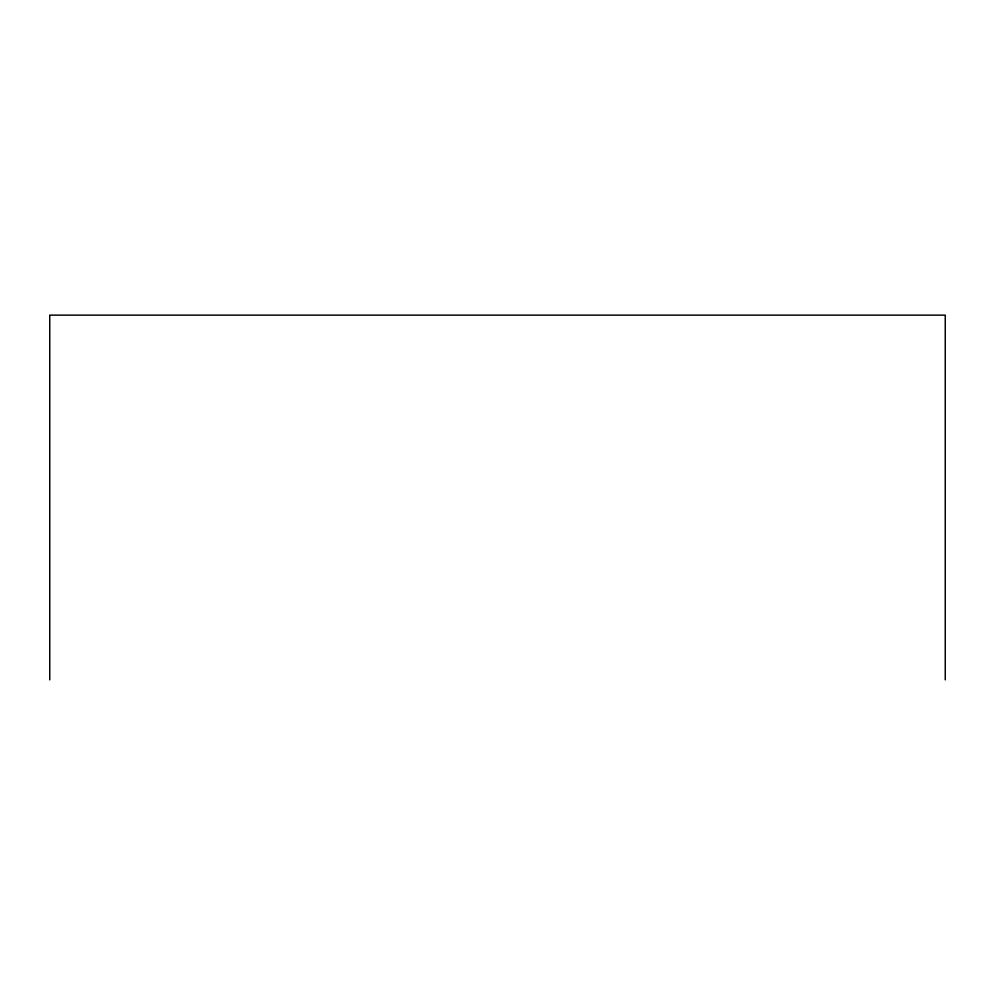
<?xml version="1.0" encoding="UTF-8"?>
<svg xmlns="http://www.w3.org/2000/svg" width="995" height="995" viewBox="0 0 995 995"><rect width="100%" height="100%" fill="white"/><g stroke="black" fill="none" stroke-linecap="round" stroke-linejoin="round"><path stroke-width="1.49" d="M945.25 679.859L945.25 315.141L49.75 315.141L49.75 679.859"/></g></svg>
